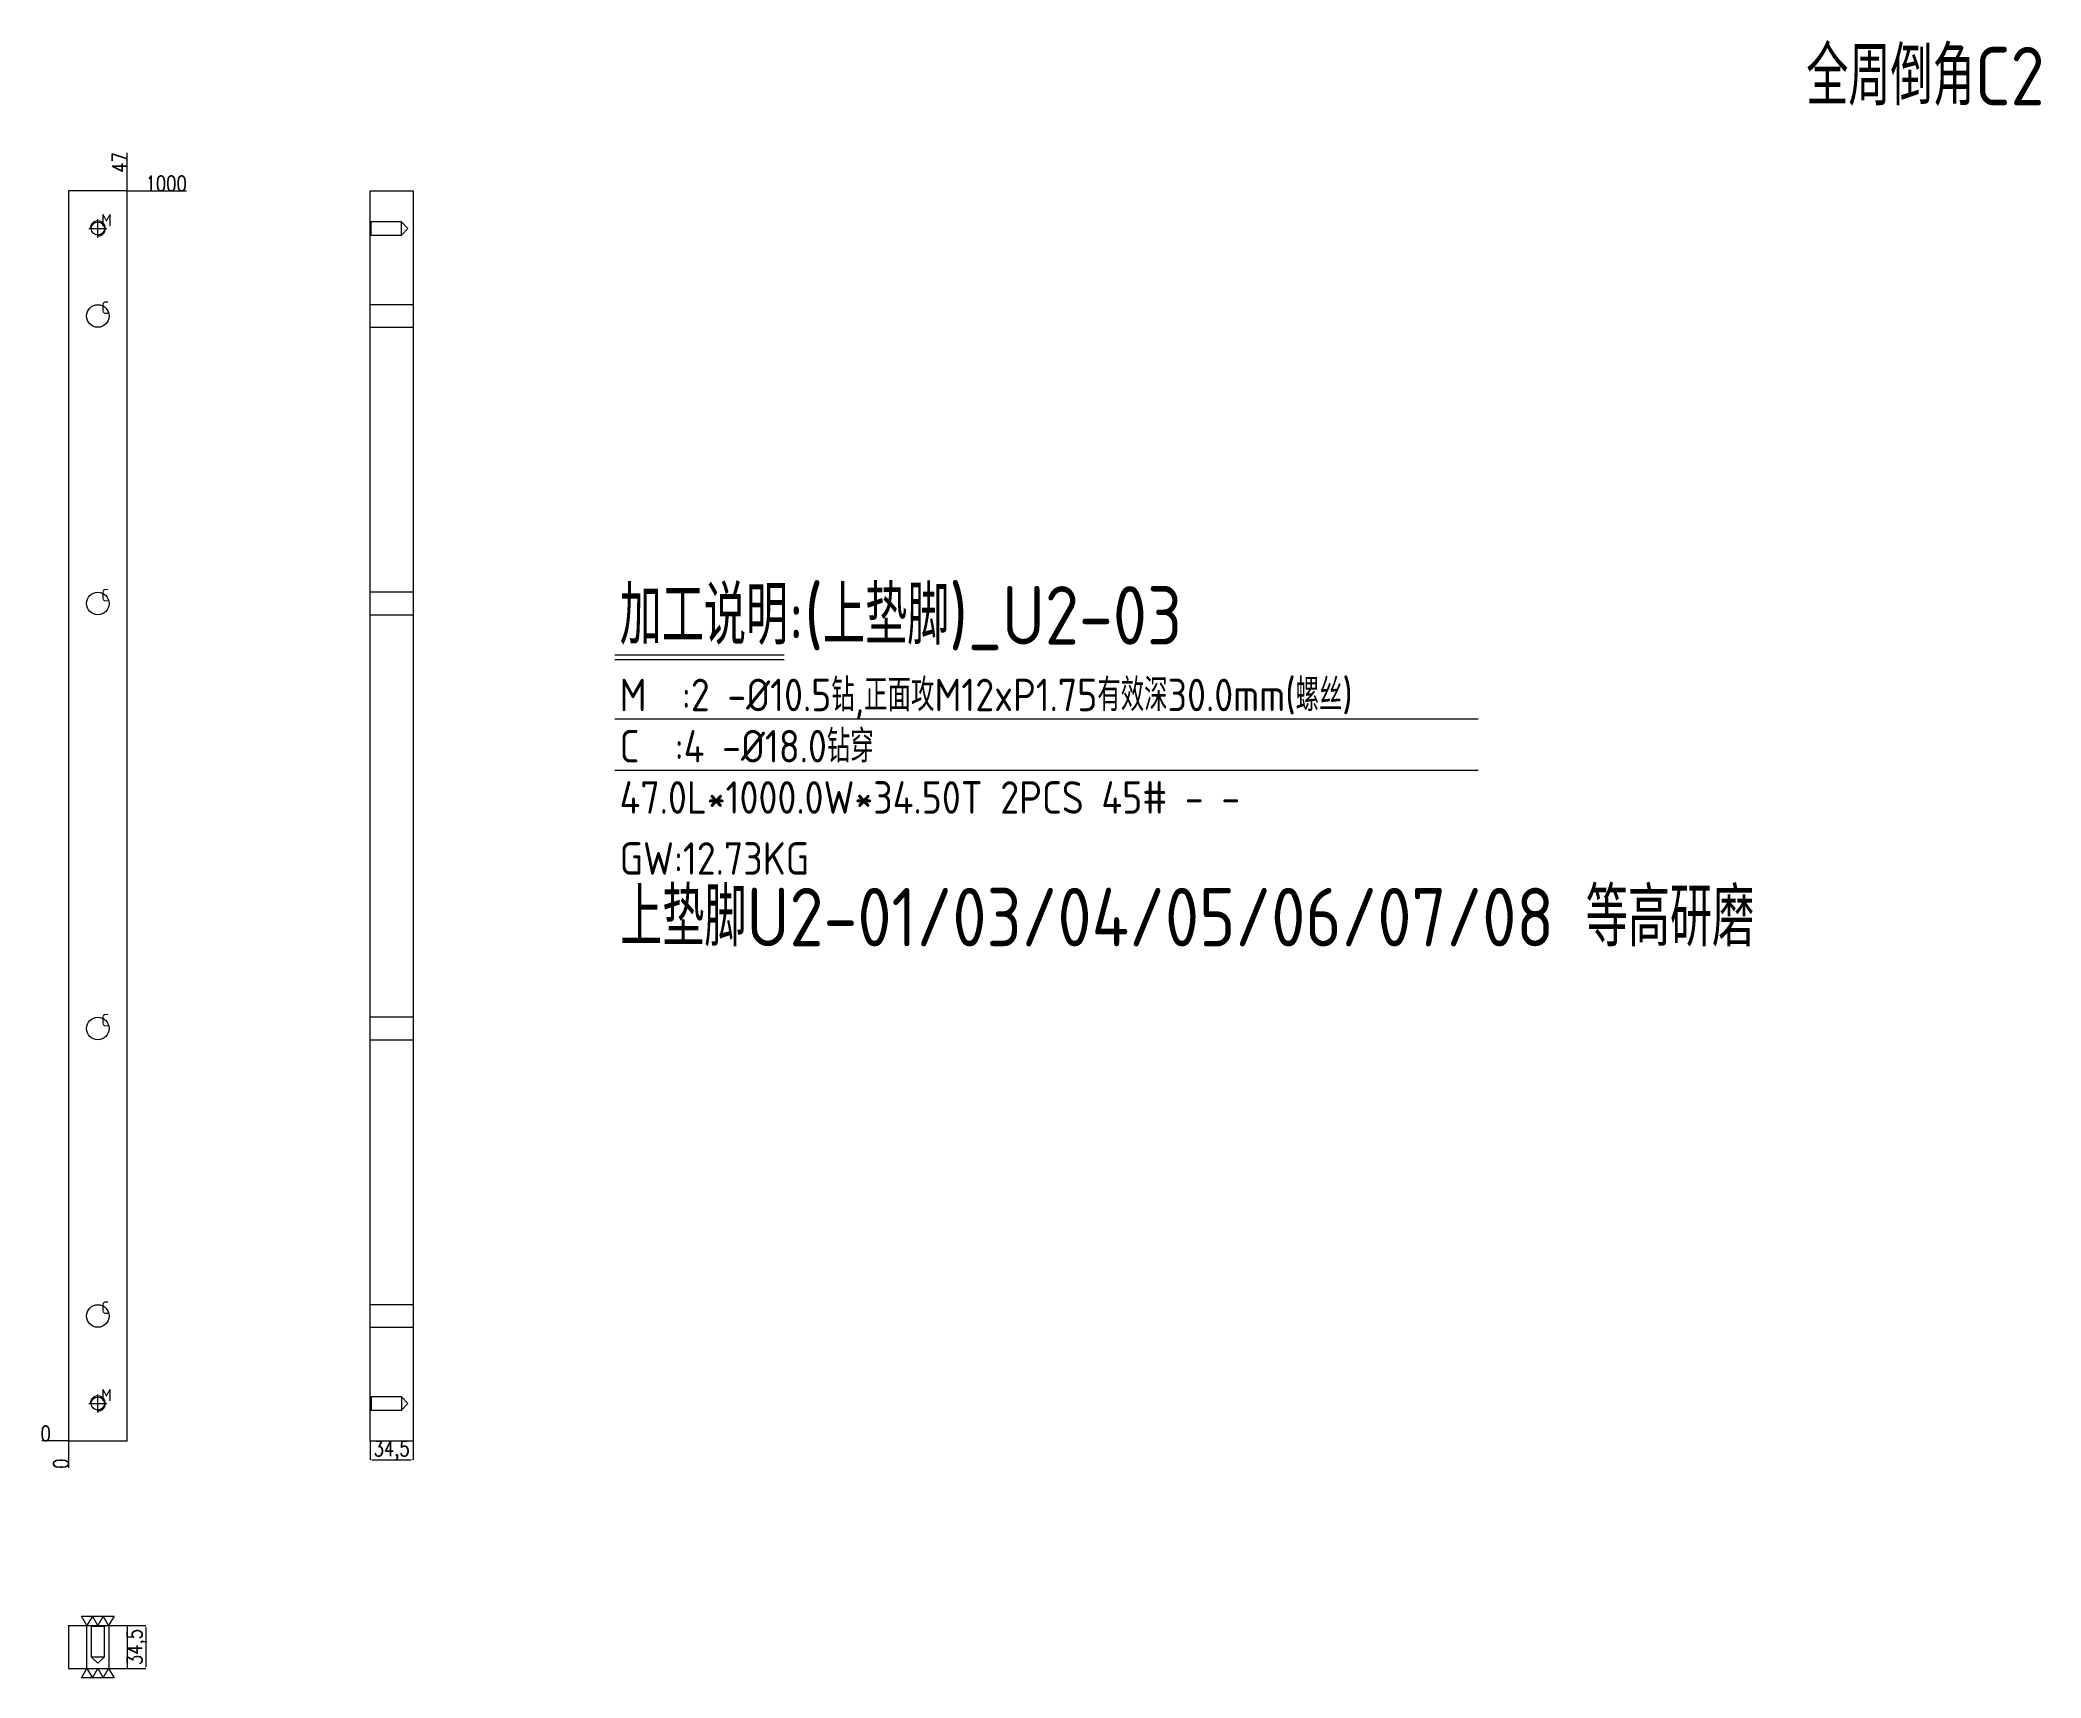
# Model space of a CAD drawing. Header units: millimetres. Extents: x 8521 to 10122, y 68888 to 70199.
import ezdxf

# ---------------------------------------------------------------- set-up
doc = ezdxf.new("R2010")
doc.units = ezdxf.units.MM
doc.linetypes.add('CENTER', pattern=[0])
doc.linetypes.add('DASHED', pattern=[0])
for name, color, linetype, lineweight in [('DIM', 4, 'Continuous', 20), ('U2', 185, 'Continuous', 20), ('U2_W', 1, 'Continuous', 25)]:
    doc.layers.add(name, color=color, linetype=linetype, lineweight=lineweight)
doc.styles.add('gbenor', font='gbenor.shx', dxfattribs={"bigfont": 'gbcbig.shx'})
doc.styles.add('TXT', font='txt.shx', dxfattribs={"width": 0.8, "bigfont": 'ctxt.shx'})
doc.dimstyles.new('零件', dxfattribs={"dimscale": 1.5, "dimtxt": 8, "dimasz": 1, "dimexe": 0, "dimexo": 0, "dimgap": 0, "dimtad": 1, "dimtxsty": 'TXT', "dimcen": 0, "dimclrd": 252, "dimclre": 252, "dimclrt": 4, "dimazin": 3, "dimtp": 0.001, "dimtm": 0.001, "dimtfac": 1, "dimtmove": 0, "dimatfit": 3, "dimlwd": 5, "dimlwe": 5})

# ---------------------------------------------------------------- blocks, each defined once
blk = doc.blocks.new('*D1107')
at = {"layer": 'Defpoints', "color": 0}
for p in [(8590.8, 70077.8), (8605.8, 70077.8), (8543.8, 69077.8)]:
    blk.add_point(p, dxfattribs=at)
at = {"layer": 'DIM', "color": 252, "lineweight": 5}
blk.add_line((8590.8, 70077.8), (8638.3, 70077.8), dxfattribs=at)
at = {"layer": 'DIM', "color": 4, "lineweight": 5, "insert": (8622, 70083.8), "char_height": 12, "attachment_point": 5, "style": 'TXT'}
blk.add_mtext('1000', dxfattribs=at)
blk = doc.blocks.new('*D1108')
at = {"layer": 'Defpoints', "color": 0}
for p in [(8528.8, 69077.8), (8543.8, 69077.8), (8543.8, 69077.8)]:
    blk.add_point(p, dxfattribs=at)
at = {"layer": 'DIM', "color": 252, "lineweight": 5}
blk.add_line((8543.8, 69077.8), (8522.4, 69077.8), dxfattribs=at)
at = {"layer": 'DIM', "color": 4, "lineweight": 5, "insert": (8525.6, 69083.8), "char_height": 12, "attachment_point": 5, "style": 'TXT'}
blk.add_mtext('0', dxfattribs=at)
blk = doc.blocks.new('*D1109')
at = {"layer": 'Defpoints', "color": 0}
for p in [(8543.8, 69077.8), (8543.8, 69077.8), (8543.8, 69062.8)]:
    blk.add_point(p, dxfattribs=at)
at = {"layer": 'DIM', "color": 252, "lineweight": 5}
blk.add_line((8543.8, 69077.8), (8543.8, 69056.4), dxfattribs=at)
at = {"layer": 'DIM', "color": 4, "lineweight": 5, "insert": (8537.8, 69059.6), "char_height": 12, "attachment_point": 5, "rotation": 90, "style": 'TXT'}
blk.add_mtext('0', dxfattribs=at)
blk = doc.blocks.new('*D1110')
at = {"layer": 'Defpoints', "color": 0}
for p in [(8590.8, 70092.8), (8590.8, 70077.8), (8543.8, 69077.8)]:
    blk.add_point(p, dxfattribs=at)
at = {"layer": 'DIM', "color": 252, "lineweight": 5}
blk.add_line((8590.8, 70077.8), (8590.8, 70108.3), dxfattribs=at)
at = {"layer": 'DIM', "color": 4, "lineweight": 5, "insert": (8584.8, 70100.6), "char_height": 12, "attachment_point": 5, "rotation": 90, "style": 'TXT'}
blk.add_mtext('47', dxfattribs=at)
blk = doc.blocks.new('*D1111')
at = {"layer": 'Defpoints', "color": 0}
for p in [(8590.8, 68930.2), (8590.8, 68895.7), (8605.8, 68895.7)]:
    blk.add_point(p, dxfattribs=at)
at = {"layer": 'DIM', "color": 252, "lineweight": 5}
for p, q in [((8590.8, 68930.2), (8605.8, 68930.2)), ((8605.8, 68928.7), (8605.8, 68897.2)), ((8590.8, 68895.7), (8605.8, 68895.7))]:
    blk.add_line(p, q, dxfattribs=at)
at = {"layer": 'DIM', "color": 252}
for points in [[(8606.1, 68928.7), (8605.6, 68928.7), (8605.8, 68930.2)], [(8605.6, 68897.2), (8606.1, 68897.2), (8605.8, 68895.7)]]:
    blk.add_solid(points, dxfattribs=at)
at = {"layer": 'DIM', "color": 4, "lineweight": 5, "insert": (8598.7, 68912.9), "char_height": 12, "attachment_point": 5, "rotation": 90, "style": 'TXT'}
blk.add_mtext('34,5', dxfattribs=at)
blk = doc.blocks.new('*D1112')
at = {"layer": 'Defpoints', "color": 0}
for p in [(8785.1, 69077.8), (8819.6, 69077.8), (8819.6, 69062.8)]:
    blk.add_point(p, dxfattribs=at)
at = {"layer": 'DIM', "color": 252, "lineweight": 5}
for p, q in [((8785.1, 69077.8), (8785.1, 69062.8)), ((8819.6, 69077.8), (8819.6, 69062.8)), ((8786.6, 69062.8), (8818.1, 69062.8))]:
    blk.add_line(p, q, dxfattribs=at)
at = {"layer": 'DIM', "color": 252}
for points in [[(8786.6, 69063), (8786.6, 69062.5), (8785.1, 69062.8)], [(8818.1, 69062.5), (8818.1, 69063), (8819.6, 69062.8)]]:
    blk.add_solid(points, dxfattribs=at)
at = {"layer": 'DIM', "color": 4, "lineweight": 5, "insert": (8802.4, 69069.9), "char_height": 12, "attachment_point": 5, "style": 'TXT'}
blk.add_mtext('34,5', dxfattribs=at)

msp = doc.modelspace()

# ---------------------------------------------------------------- linework, layer by layer
at = {"layer": 'DIM', "color": 8, "linetype": 'Continuous', "lineweight": 5}
for p, q in [((8980.789, 69706.794), (9116.415, 69706.794)), ((8980.789, 69702.894), (9116.415, 69702.894)), ((8980.789, 69655.394), (9671.557, 69655.394)), ((8980.789, 69614.394), (9671.557, 69614.394))]:
    msp.add_line(p, q, dxfattribs=at)
at = {"layer": 'DIM', "linetype": 'Continuous', "lineweight": 5}
for points in [[(8580.307, 68937.697), (8575.976, 68930.197), (8571.646, 68937.697), (8567.316, 68930.197), (8562.986, 68937.697), (8558.656, 68930.197), (8554.326, 68937.697), (8580.307, 68937.697)], [(8554.326, 68888.197), (8558.656, 68895.697), (8562.986, 68888.197), (8567.316, 68895.697), (8571.646, 68888.197), (8575.976, 68895.697), (8580.307, 68888.197), (8554.326, 68888.197)]]:
    msp.add_lwpolyline(points, close=True, dxfattribs=at)
at = {"layer": 'U2', "color": 135, "linetype": 'Continuous', "lineweight": 5}
for p, q in [((8543.816, 70077.788), (8543.816, 69077.788)), ((8590.816, 70077.788), (8543.816, 70077.788)), ((8590.816, 69077.788), (8590.816, 70077.788)), ((8785.123, 70077.788), (8819.623, 70077.788)), ((8785.123, 69077.788), (8785.123, 70077.788)), ((8819.623, 70077.788), (8819.623, 69077.788)), ((8543.816, 69077.788), (8590.816, 69077.788)), ((8785.123, 69077.788), (8819.623, 69077.788)), ((8543.816, 68930.197), (8543.816, 68895.697)), ((8543.816, 68930.197), (8590.816, 68930.197)), ((8590.816, 68930.197), (8590.816, 68895.697)), ((8543.816, 68895.697), (8590.816, 68895.697))]:
    msp.add_line(p, q, dxfattribs=at)
at = {"layer": 'U2', "color": 5, "linetype": 'DASHED', "lineweight": 5, "ltscale": 0.506215}
for p, q in [((8785.87, 70053.041), (8785.123, 70053.788)), ((8810.123, 70053.041), (8785.87, 70053.041)), ((8785.87, 70042.535), (8785.87, 70053.041)), ((8815.376, 70047.788), (8810.123, 70053.041)), ((8810.123, 70042.535), (8810.123, 70053.041)), ((8810.123, 70042.535), (8815.376, 70047.788)), ((8785.123, 70041.788), (8785.87, 70042.535)), ((8785.87, 70042.535), (8810.123, 70042.535)), ((8785.87, 69113.041), (8785.123, 69113.788)), ((8785.123, 69101.788), (8785.87, 69102.535)), ((8810.123, 69113.041), (8785.87, 69113.041)), ((8785.87, 69113.041), (8785.87, 69102.535)), ((8785.87, 69102.535), (8810.123, 69102.535)), ((8815.376, 69107.788), (8810.123, 69113.041)), ((8810.123, 69113.041), (8810.123, 69102.535)), ((8810.123, 69102.535), (8815.376, 69107.788)), ((8561.316, 68930.197), (8562.063, 68929.45)), ((8562.063, 68929.45), (8562.063, 68905.197)), ((8572.569, 68929.45), (8562.063, 68929.45)), ((8572.569, 68929.45), (8573.316, 68930.197)), ((8572.569, 68905.197), (8572.569, 68929.45)), ((8562.063, 68905.197), (8567.316, 68899.944)), ((8562.063, 68905.197), (8572.569, 68905.197)), ((8567.316, 68899.944), (8572.569, 68905.197))]:
    msp.add_line(p, q, dxfattribs=at)
at = {"layer": 'U2', "color": 31, "linetype": 'DASHED', "lineweight": 5, "ltscale": 0.506215}
for p, q in [((8819.623, 69986.791), (8785.123, 69986.791)), ((8785.123, 69968.784), (8819.623, 69968.784)), ((8819.623, 69756.791), (8785.123, 69756.791)), ((8785.123, 69738.784), (8819.623, 69738.784)), ((8819.623, 69416.791), (8785.123, 69416.791)), ((8785.123, 69398.784), (8819.623, 69398.784)), ((8819.623, 69186.791), (8785.123, 69186.791)), ((8785.123, 69168.784), (8819.623, 69168.784)), ((8558.313, 68930.197), (8558.313, 68895.697)), ((8576.32, 68895.697), (8576.32, 68930.197))]:
    msp.add_line(p, q, dxfattribs=at)
at = {"layer": 'U2', "color": 42, "linetype": 'Continuous', "lineweight": 5}
for centre, radius in [((8567.316, 70047.788), 5.253), ((8567.316, 69977.788), 9.004), ((8567.316, 69747.788), 9.004), ((8567.316, 69407.788), 9.004), ((8567.316, 69177.788), 9.004), ((8567.316, 69107.788), 5.253)]:
    msp.add_circle(centre, radius, dxfattribs=at)
for centre in [(8567.316, 70047.788), (8567.316, 69107.788)]:
    msp.add_arc(centre, 6, 270, 180, dxfattribs=at)
at = {"layer": 'U2_W', "color": 1, "linetype": 'CENTER', "lineweight": 5, "ltscale": 0.506215}
for p, q in [((8560.116, 70047.788), (8574.516, 70047.788)), ((8567.316, 70040.588), (8567.316, 70054.988)), ((8560.116, 69107.788), (8574.516, 69107.788)), ((8567.316, 69100.588), (8567.316, 69114.988))]:
    msp.add_line(p, q, dxfattribs=at)

# ---------------------------------------------------------------- texts
at = {"layer": 'DIM', "color": 6, "lineweight": 5, "style": 'gbenor'}
msp.add_text('全周倒角C2', height=46.8, dxfattribs=at).set_placement((9933.98, 70146.275))
at = {"layer": 'DIM', "color": 4, "lineweight": 5, "style": 'gbenor'}
for s, height, p in [('M', 10, (8570.076, 70049.419)), ('C', 10, (8570.136, 69979.449)), ('C', 10, (8570.136, 69749.449)), ('加工说明:(上垫脚)_U2-03', 46.8, (8984.77, 69714.871)), ('M  :2 -%%c10.5钻,正面攻M12xP1.75有效深30.0mm(螺丝)', 26, (8984.689, 69661.614)), ('C  :4 -%%c18.0钻穿', 26, (8984.689, 69620.614)), ('47.0L*1000.0W*34.50T 2PCS 45# - -', 26, (8984.689, 69579.614)), ('GW:12.73KG', 26, (8984.689, 69530.814)), ('C', 10, (8570.136, 69409.449)), ('C', 10, (8570.136, 69179.449)), ('M', 10, (8570.076, 69109.419))]:
    msp.add_text(s, height=height, dxfattribs=at).set_placement(p)
at = {"layer": 'DIM', "color": 21, "lineweight": 5, "style": 'gbenor'}
msp.add_text('上垫脚U2-01/03/04/05/06/07/08 等高研磨', height=46.8, dxfattribs=at).set_placement((8985.126, 69473.471))

# ---------------------------------------------------------------- dimensions: what is measured, and where the dimension line sits
at = {"layer": 'DIM', "lineweight": 5}
for feature_location, offset, dtype, origin, picture, middle in [((8590.816, 70077.788), (0, 15), 1, (8543.816, 69077.788), '*D1110', (8584.816, 70100.559)), ((8590.816, 70077.788), (15, 0), 0, (8543.816, 69077.788), '*D1107', (8622.045, 70083.788)), ((8543.816240859, 69077.787775265), (-15, 0), 0, (8543.816240859, 69077.787775265), '*D1108', (8525.616240859, 69083.787775265)), ((8543.816240859, 69077.787775265), (0, -15), 1, (8543.816240859, 69077.787775265), '*D1109', (8537.816240859, 69059.587775265))]:
    dim = msp.add_ordinate_dim(feature_location=feature_location, offset=offset, dtype=dtype, origin=origin, dimstyle='零件', dxfattribs=at)
    dim.commit()
    dim.dimension.update_dxf_attribs({"geometry": picture, "text_midpoint": middle})
dim = msp.add_linear_dim(base=(8819.623, 69062.788), p1=(8785.123, 69077.788), p2=(8819.623, 69077.788), dimstyle='零件', dxfattribs=at)
dim.commit()
dim.dimension.update_dxf_attribs({"geometry": '*D1112', "text_midpoint": (8802.373, 69069.931)})
dim = msp.add_linear_dim(base=(8605.816, 68895.697), p1=(8590.816, 68930.197), p2=(8590.816, 68895.697), angle=90, dimstyle='零件', dxfattribs=at)
dim.commit()
dim.dimension.update_dxf_attribs({"geometry": '*D1111', "text_midpoint": (8598.673, 68912.947)})

doc.saveas('drawing.dxf')
